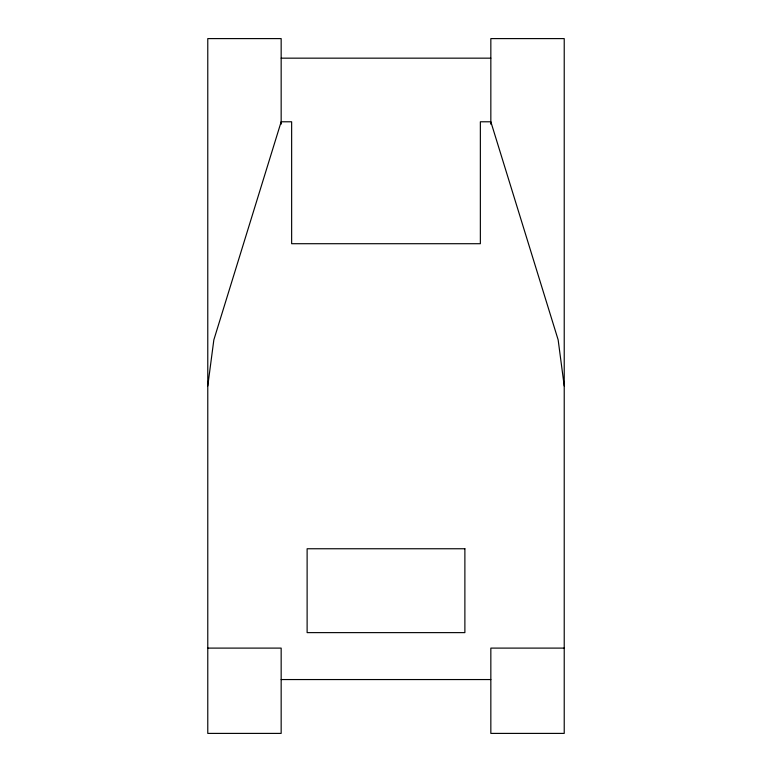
<?xml version="1.0" encoding="UTF-8"?>
<svg xmlns="http://www.w3.org/2000/svg" width="772" height="772" viewBox="0 0 772 772"><rect width="100%" height="100%" fill="white"/><g stroke="black" fill="none" stroke-linecap="round" stroke-linejoin="round"><path stroke-width="1.16" d="M207.774 386L213.844 339.873L281.162 121.783L291.642 121.783L291.642 243.711L480.358 243.711L480.358 121.783L490.838 121.783L558.156 339.873L564.226 386M281.162 58.161L490.838 58.161M207.774 648.104L281.162 648.104L281.162 733.4L207.774 733.4L207.774 38.6L281.162 38.6L281.162 124.186M564.226 648.104L490.838 648.104L490.838 733.4L564.226 733.4L564.226 38.6L490.838 38.6L490.838 124.195M281.162 679.553L490.838 679.553M464.879 548.757L307.121 548.757L307.121 632.625L464.879 632.625L464.879 548.757"/></g></svg>
